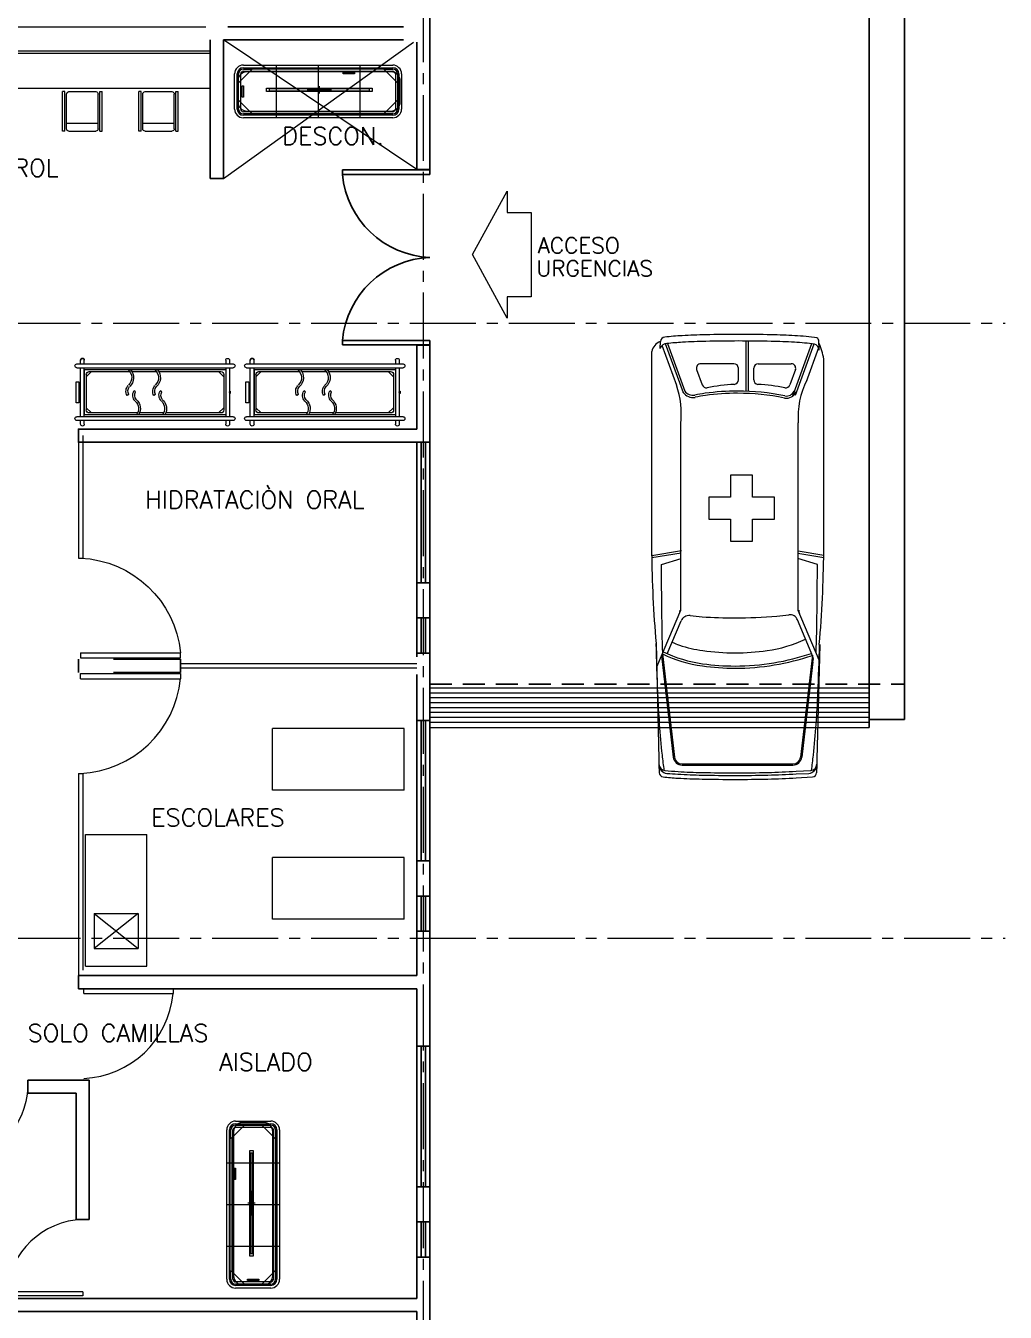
# Model space of a CAD drawing. Header units: millimetres. Extents: x 2523 to 2756, y 378 to 482.
# Drawn here: x 2622.73 to 2633.87, y 459.18 to 473.83 of the extents above; entities that cross this region are included whole.
import ezdxf
from ezdxf.enums import TextEntityAlignment as Align

# ---------------------------------------------------------------- set-up
doc = ezdxf.new("R2010")
doc.units = ezdxf.units.MM
for name, pattern in [('CENTER2', [1.125, 0.75, -0.125, 0.125, -0.125]), ('HIDDEN', [0.375, 0.25, -0.125]), ('OCULTA2', [0.3, 0.2, -0.1])]:
    doc.linetypes.add(name, pattern=pattern)
doc.layers.add('EJES', color=9, linetype='CENTER2', lineweight=0)
doc.layers.add('MOB', color=161, linetype='Continuous', lineweight=15)
doc.styles.add('ROMANS', font='romans.shx')

# ---------------------------------------------------------------- blocks, each defined once
blk = doc.blocks.new('SILLA')
for p, q in [((0, 0.198), (0, 0.225)), ((0, 0.225), (0.45, 0.225)), ((0, 0.198), (0.45, 0.198)), ((0, -0.153), (0, 0.153)), ((0.027, 0.18), (0.423, 0.18)), ((0.09, -0.18), (0.09, 0.18)), ((0.45, 0.198), (0.45, 0.225)), ((0.45, -0.153), (0.45, 0.153)), ((0, -0.198), (0, -0.225)), ((0, -0.198), (0.45, -0.198)), ((0, -0.225), (0.45, -0.225)), ((0.027, -0.18), (0.423, -0.18)), ((0.45, -0.198), (0.45, -0.225))]:
    blk.add_line(p, q)
for centre, start, end in [((0.027, 0.153), 90, 180), ((0.423, 0.153), 0, 90), ((0.027, -0.153), 180, 270), ((0.423, -0.153), 270, 0)]:
    blk.add_arc(centre, 0.027, start, end)
blk = doc.blocks.new('PTA')
for p, q in [((-0.97, 0), (-0.97, 0.97)), ((-0.97, 0.97), (-0.92, 0.97)), ((-0.92, 0), (-0.92, 0.97)), ((-0.92, 0), (-0.97, 0))]:
    blk.add_line(p, q)
blk.add_arc((-1.017, -0.043), 1.018, 2.4261, 84.5431)
blk = doc.blocks.new('A$C66F21F09')
at = {"lineweight": 20}
for p, q in [((0.075, 0.875), (0.075, 0.825)), ((0.125, 0.875), (0.125, 0.825)), ((2.002, 0.825), (2.002, 0.875)), ((2.052, 0.825), (2.052, 0.875)), ((2.102, 0.825), (0.025, 0.825)), ((2.102, 0.775), (0.025, 0.775)), ((0.075, 0.775), (0.075, 0.125)), ((0.125, 0.775), (0.125, 0.125)), ((2.002, 0.75), (0.125, 0.75)), ((0.125, 0.15), (0.125, 0.75)), ((0.15, 0.655), (0.22, 0.725)), ((0.15, 0.215), (0.15, 0.685)), ((0.832, 0.725), (0.19, 0.725)), ((1.179, 0.725), (0.859, 0.725)), ((1.937, 0.725), (1.206, 0.725)), ((1.907, 0.725), (1.977, 0.655)), ((1.977, 0.215), (1.977, 0.685)), ((2.002, 0.125), (2.002, 0.775)), ((2.002, 0.15), (2.002, 0.75)), ((2.052, 0.125), (2.052, 0.775)), ((0.716, 0.481), (0.694, 0.494)), ((0.806, 0.444), (0.785, 0.431)), ((1.071, 0.481), (1.049, 0.494)), ((1.154, 0.444), (1.132, 0.431)), ((2.057, 0.455), (2.052, 0.455)), ((2.052, 0.455), (2.052, 0.445)), ((2.057, 0.445), (2.052, 0.445)), ((0.22, 0.175), (0.15, 0.245)), ((0.19, 0.175), (0.726, 0.175)), ((0.756, 0.175), (1.081, 0.175)), ((1.113, 0.175), (1.937, 0.175)), ((1.977, 0.245), (1.907, 0.175)), ((0.025, 0.125), (2.102, 0.125)), ((0.025, 0.075), (2.102, 0.075)), ((0.075, 0.075), (0.075, 0.025)), ((0.125, 0.15), (2.002, 0.15)), ((0.125, 0.075), (0.125, 0.025)), ((2.002, 0.025), (2.002, 0.075)), ((2.052, 0.025), (2.052, 0.075))]:
    blk.add_line(p, q, dxfattribs=at)
for points in [[(0.018, 0.312), (0.054, 0.312), (0.054, 0.591), (0.018, 0.591)], [(2.063, 0.466), (2.057, 0.466), (2.057, 0.434), (2.063, 0.434)]]:
    blk.add_lwpolyline(points, close=True, dxfattribs=at)
for centre, radius, start, end in [((0.1, 0.875), 0.025, 0, 180), ((2.027, 0.875), 0.025, 0, 180), ((0.025, 0.8), 0.025, 90, 270), ((0.19, 0.685), 0.04, 90, 180), ((0.711, 0.668), 0.134, 312.0332, 37.9594), ((0.711, 0.668), 0.159, 312.0332, 31.1781), ((1.058, 0.668), 0.134, 312.0332, 37.9594), ((1.058, 0.668), 0.159, 312.0332, 31.1781), ((1.937, 0.685), 0.04, 0, 90), ((2.102, 0.8), 0.025, 270, 90), ((0.884, 0.489), 0.116, 137.9692, 210.4107), ((0.884, 0.489), 0.0904, 137.9692, 210.4107), ((1.232, 0.489), 0.116, 137.9692, 210.4107), ((1.232, 0.489), 0.0904, 137.9692, 210.4107), ((0.794, 0.436), 0.116, 149.5893, 222.0308), ((0.621, 0.257), 0.134, 306.659, 47.9668), ((0.794, 0.436), 0.0904, 149.5893, 222.0308), ((0.621, 0.257), 0.159, 317.5325, 47.9668), ((1.149, 0.436), 0.116, 149.5893, 222.0308), ((0.976, 0.257), 0.134, 306.659, 47.9668), ((1.149, 0.436), 0.0904, 149.5893, 222.0308), ((0.976, 0.257), 0.159, 317.8171, 48.2318), ((0.19, 0.215), 0.04, 180, 270), ((1.937, 0.215), 0.04, 270, 0), ((0.025, 0.1), 0.025, 90, 270), ((2.027, 0.025), 0.025, 180, 0), ((2.102, 0.1), 0.025, 270, 90)]:
    blk.add_arc(centre, radius, start, end, dxfattribs=at)
at = {"lineweight": 25}
blk.add_arc((0.1, 0.025), 0.025, 180, 0, dxfattribs=at)

msp = doc.modelspace()

# ---------------------------------------------------------------- linework, layer by layer
for p, q in [((2627.3252, 474.0588), (2627.3252, 473.8151)), ((2625.0252, 473.8151), (2627.0252, 473.8151)), ((2627.3252, 473.8151), (2627.3252, 472.1901)), ((2624.8252, 472.0901), (2624.8252, 473.6651)), ((2627.0252, 473.6651), (2624.9752, 473.6651)), ((2624.9752, 473.6651), (2624.9752, 472.0901)), ((2627.1752, 472.1901), (2627.1752, 473.6401)), ((2627.3252, 472.1901), (2627.1752, 472.1901)), ((2624.9752, 472.0901), (2624.8252, 472.0901)), ((2624.9752, 472.0901), (2624.8252, 472.0901)), ((2627.1752, 470.1901), (2627.3252, 470.1901)), ((2627.1752, 469.2366), (2627.1752, 470.1901)), ((2627.3252, 470.1901), (2627.3252, 469.0901)), ((2627.1752, 469.0866), (2627.1752, 467.4866)), ((2627.1752, 469.0866), (2627.3252, 469.0866)), ((2627.3252, 467.4866), (2627.3252, 469.0866)), ((2627.1752, 467.0866), (2627.1752, 467.4866)), ((2627.1752, 467.4866), (2627.3252, 467.4866)), ((2627.3252, 467.0866), (2627.3252, 467.4866)), ((2627.3252, 467.0866), (2627.1752, 467.0866)), ((2627.1752, 467.0866), (2627.1752, 466.6866)), ((2627.3252, 466.6866), (2627.3252, 467.0866)), ((2624.4868, 466.6168), (2624.4868, 466.4668)), ((2627.1752, 466.6418), (2627.1752, 466.6866)), ((2627.3252, 465.9204), (2627.3252, 466.6866)), ((2627.1752, 465.9204), (2627.1752, 466.4418)), ((2627.1752, 465.9204), (2627.1752, 464.3204)), ((2627.1752, 465.9204), (2627.3252, 465.9204)), ((2627.3252, 464.3204), (2627.3252, 465.9204)), ((2632.3252, 465.9318), (2632.3252, 465.8404)), ((2627.1752, 463.9204), (2627.1752, 464.3204)), ((2627.1752, 464.3204), (2627.3252, 464.3204)), ((2627.3252, 463.9204), (2627.3252, 464.3204)), ((2627.3252, 463.9204), (2627.1752, 463.9204)), ((2627.1752, 463.9204), (2627.1752, 463.5204)), ((2627.3252, 463.5204), (2627.3252, 463.9204)), ((2627.1752, 463.0151), (2627.1752, 463.5204)), ((2627.3252, 462.2107), (2627.3252, 463.5204)), ((2623.3252, 463.0151), (2623.3252, 462.8651)), ((2627.1752, 463.0151), (2623.3252, 463.0151)), ((2623.3252, 462.8651), (2623.3252, 463.0151)), ((2623.3252, 462.8651), (2627.1752, 462.8651)), ((2627.1752, 462.2107), (2627.1752, 462.8651)), ((2627.1752, 462.2107), (2627.1752, 460.6107)), ((2627.1752, 462.2107), (2627.3252, 462.2107)), ((2627.3252, 460.6107), (2627.3252, 462.2107)), ((2622.7502, 461.8251), (2622.7502, 461.6751)), ((2622.7502, 461.8251), (2623.4502, 461.8251)), ((2623.4502, 460.2401), (2623.4502, 461.8251)), ((2622.7502, 461.6751), (2623.3002, 461.6751)), ((2623.3002, 461.6751), (2623.3002, 460.2401)), ((2627.1752, 460.2107), (2627.1752, 460.6107)), ((2627.1752, 460.6107), (2627.3252, 460.6107)), ((2627.3252, 460.2107), (2627.3252, 460.6107)), ((2623.3002, 460.2401), (2623.4502, 460.2401)), ((2627.3252, 460.2107), (2627.1752, 460.2107)), ((2627.1752, 460.2107), (2627.1752, 459.8107)), ((2627.3252, 459.8107), (2627.3252, 460.2107)), ((2627.1752, 459.3401), (2627.1752, 459.8107)), ((2627.1752, 459.8107), (2627.3252, 459.8107)), ((2627.3252, 459.8107), (2627.3252, 456.4793)), ((2627.1752, 459.3401), (2621.8502, 459.3401)), ((2627.1752, 459.1901), (2621.7002, 459.1901)), ((2627.1752, 457.0901), (2627.1752, 459.1901))]:
    msp.add_line(p, q)
at = {"color": 2, "linetype": 'OCULTA2'}
msp.add_line((2632.7252, 466.3318), (2632.7252, 473.9501), dxfattribs=at)
at = {"linetype": 'HIDDEN'}
msp.add_line((2627.3252, 466.3318), (2632.7252, 466.3318), dxfattribs=at)
msp.add_lwpolyline([(2632.3252, 465.9318), (2632.3252, 474.3501), (2632.7252, 474.3501), (2632.7252, 465.9318)], close=True)
for points in [[(2624.8252, 473.6651), (2624.8252, 472.0901)], [(2624.9752, 472.0901), (2624.9752, 473.6651)], [(2624.9752, 473.6651), (2624.9752, 472.0901)], [(2627.1752, 469.0866), (2623.3252, 469.0866), (2623.3252, 469.2366), (2627.1752, 469.2366)], [(2627.2252, 467.4866), (2627.2252, 469.0866)], [(2627.2752, 467.4866), (2627.2752, 469.0866)], [(2627.2252, 466.6866), (2627.2252, 467.0866)], [(2627.2752, 466.6866), (2627.2752, 467.0866)], [(2623.3252, 466.4668), (2623.3252, 466.6168)], [(2623.7252, 466.6168), (2624.4868, 466.6168)], [(2627.1752, 466.6866), (2627.3252, 466.6866)], [(2624.4868, 466.4668), (2623.7252, 466.4668)], [(2627.2252, 464.3204), (2627.2252, 465.9204)], [(2627.2752, 464.3204), (2627.2752, 465.9204)], [(2627.2252, 463.5204), (2627.2252, 463.9204)], [(2627.2752, 463.5204), (2627.2752, 463.9204)], [(2627.1752, 463.5204), (2627.3252, 463.5204)], [(2627.2252, 460.6107), (2627.2252, 462.2107)], [(2627.2752, 460.6107), (2627.2752, 462.2107)], [(2627.2252, 459.8107), (2627.2252, 460.2107)], [(2627.2752, 459.8107), (2627.2752, 460.2107)]]:
    msp.add_lwpolyline(points)
at = {"layer": 'EJES'}
for p, q in [((2627.2502, 482.0389), (2627.2502, 431.5828)), ((2603.4731, 470.4401), (2633.8724, 470.4401)), ((2603.4731, 463.4401), (2633.8724, 463.4401))]:
    msp.add_line(p, q, dxfattribs=at)
at = {"layer": 'MOB'}
for p, q in [((2621.7502, 473.8151), (2624.7752, 473.8151)), ((2624.8252, 473.1151), (2624.8252, 473.6651)), ((2621.7502, 473.5401), (2624.8252, 473.5401)), ((2621.7502, 473.5151), (2624.8252, 473.5151)), ((2625.3028, 473.3341), (2625.1478, 473.1791)), ((2625.2028, 473.3791), (2626.9028, 473.3791)), ((2625.2028, 473.3491), (2626.9028, 473.3491)), ((2625.2028, 473.3341), (2625.3028, 473.3341)), ((2626.8028, 473.3341), (2625.3028, 473.3341)), ((2625.5778, 473.3791), (2625.5778, 472.7791)), ((2626.0528, 473.3791), (2626.0528, 472.7791)), ((2626.5278, 473.3791), (2626.5278, 472.7791)), ((2626.9578, 473.1791), (2626.8028, 473.3341)), ((2626.8028, 473.3341), (2626.9028, 473.3341)), ((2625.1028, 472.8791), (2625.1028, 473.2791)), ((2625.1328, 472.8791), (2625.1328, 473.2791)), ((2625.1478, 473.1791), (2625.1328, 473.1791)), ((2625.1378, 473.1955), (2625.1378, 472.9628)), ((2625.1478, 473.1791), (2625.1478, 473.2791)), ((2625.1478, 472.9791), (2625.1478, 473.1791)), ((2625.1728, 473.2041), (2625.1728, 473.2791)), ((2625.1728, 472.9541), (2625.1728, 473.2041)), ((2625.2028, 473.3091), (2625.2778, 473.3091)), ((2626.8825, 473.3018), (2625.2442, 473.3018)), ((2625.2778, 473.3091), (2626.8278, 473.3091)), ((2626.3397, 473.2796), (2626.3397, 473.2933)), ((2626.3397, 473.2933), (2626.4679, 473.2933)), ((2626.4679, 473.2796), (2626.3397, 473.2796)), ((2626.4679, 473.2933), (2626.4679, 473.2796)), ((2626.8278, 473.3091), (2626.9028, 473.3091)), ((2626.9328, 473.2791), (2626.9328, 473.2041)), ((2626.9328, 473.2041), (2626.9328, 472.9541)), ((2626.9578, 473.2791), (2626.9578, 473.1791)), ((2626.9728, 473.1791), (2626.9578, 473.1791)), ((2626.9578, 473.1791), (2626.9578, 472.9791)), ((2626.9728, 473.2791), (2626.9728, 472.8791)), ((2626.9889, 472.9628), (2626.9889, 473.1955)), ((2627.0028, 473.2791), (2627.0028, 472.8791)), ((2621.7502, 473.1151), (2624.8252, 473.1151)), ((2625.1899, 473.0151), (2625.1899, 473.1432)), ((2625.1899, 473.1432), (2625.2036, 473.1432)), ((2625.2036, 473.1432), (2625.2036, 473.0151)), ((2625.4676, 473.0802), (2625.4676, 473.1152)), ((2625.4676, 473.1152), (2626.6676, 473.1152)), ((2626.6676, 473.0802), (2625.4676, 473.0802)), ((2625.4976, 473.1077), (2625.4976, 473.0877)), ((2626.6376, 473.1077), (2625.4976, 473.1077)), ((2625.4976, 473.0877), (2626.6376, 473.0877)), ((2625.9276, 473.0977), (2626.2076, 473.0977)), ((2626.0676, 473.0575), (2626.0676, 473.138)), ((2626.6376, 473.0877), (2626.6376, 473.1077)), ((2626.6676, 473.1152), (2626.6676, 473.0802)), ((2625.1478, 472.9791), (2625.1328, 472.9791)), ((2625.3028, 472.8241), (2625.1478, 472.9791)), ((2625.1478, 472.8791), (2625.1478, 472.9791)), ((2625.1728, 472.8791), (2625.1728, 472.9541)), ((2625.2036, 473.0151), (2625.1899, 473.0151)), ((2626.9578, 472.9791), (2626.8028, 472.8241)), ((2626.9328, 472.9541), (2626.9328, 472.8791)), ((2626.9728, 472.9791), (2626.9578, 472.9791)), ((2626.9578, 472.9791), (2626.9578, 472.8791)), ((2625.2778, 472.8491), (2625.2028, 472.8491)), ((2625.3028, 472.8241), (2625.2028, 472.8241)), ((2626.9028, 472.8091), (2625.2028, 472.8091)), ((2626.9028, 472.7791), (2625.2028, 472.7791)), ((2625.2442, 472.8564), (2626.8825, 472.8564)), ((2626.8278, 472.8491), (2625.2778, 472.8491)), ((2626.8028, 472.8241), (2625.3028, 472.8241)), ((2626.9028, 472.8241), (2626.8028, 472.8241)), ((2626.9028, 472.8491), (2626.8278, 472.8491)), ((2629.9472, 470.1532), (2629.9501, 470.234)), ((2629.9657, 470.1919), (2630.1309, 469.7376)), ((2630.0033, 470.2085), (2630.2055, 469.6525)), ((2630.0281, 470.2099), (2630.2246, 469.6695)), ((2631.6685, 470.2074), (2631.4522, 469.6126)), ((2631.694, 470.2043), (2631.4807, 469.6179)), ((2631.7472, 470.1604), (2631.6062, 469.7724)), ((2631.7545, 470.1465), (2631.7513, 470.2366)), ((2630.7851, 469.9805), (2630.4079, 469.9805)), ((2631.0607, 469.9805), (2631.4379, 469.9805)), ((2630.3609, 469.9134), (2630.4243, 469.7392)), ((2630.8351, 469.7952), (2630.8351, 469.9305)), ((2631.0107, 469.7952), (2631.0107, 469.9305)), ((2631.4849, 469.9134), (2631.4215, 469.7392)), ((2623.3252, 469.0866), (2623.3252, 467.7668)), ((2623.3752, 469.1616), (2623.3752, 467.7668)), ((2623.3252, 467.7668), (2623.3752, 467.7668)), ((2629.9082, 466.5283), (2630.1806, 467.1751)), ((2630.0261, 466.6795), (2630.183, 467.0521)), ((2631.6825, 466.6482), (2631.5078, 467.0632)), ((2631.7542, 466.6069), (2631.5174, 467.1694)), ((2629.8985, 466.7955), (2629.9354, 465.3206)), ((2631.7614, 466.7843), (2631.7252, 465.3334)), ((2629.9616, 466.6549), (2630.0948, 465.5005)), ((2629.9716, 466.6773), (2630.1072, 465.502)), ((2631.6773, 466.6606), (2631.5436, 465.502)), ((2624.4868, 466.5668), (2627.1752, 466.5668)), ((2624.4868, 466.5168), (2627.1752, 466.5168)), ((2631.6813, 466.5861), (2631.556, 465.5005)), ((2627.3252, 466.2906), (2632.3252, 466.2906)), ((2627.3252, 466.2349), (2632.3252, 466.2349)), ((2627.3252, 466.1793), (2632.3252, 466.1793)), ((2627.3252, 466.1236), (2632.3252, 466.1236)), ((2627.3252, 466.0679), (2632.3252, 466.0679)), ((2627.3252, 466.0122), (2632.3252, 466.0122)), ((2627.3252, 465.9565), (2632.3252, 465.9565)), ((2627.3252, 465.9008), (2629.6088, 465.9008)), ((2627.3252, 465.9008), (2632.3252, 465.9008)), ((2625.533, 465.1276), (2625.533, 465.8276)), ((2627.033, 465.8276), (2625.533, 465.8276)), ((2627.033, 465.1276), (2627.033, 465.8276)), ((2627.3252, 465.8404), (2632.3252, 465.8404)), ((2630.1941, 465.4245), (2631.4567, 465.4245)), ((2623.3252, 465.3168), (2623.3752, 465.3168)), ((2629.9319, 465.4144), (2629.9351, 465.3243)), ((2630.1941, 465.412), (2631.4567, 465.412)), ((2631.7281, 465.4144), (2631.7248, 465.3243)), ((2627.033, 465.1276), (2625.533, 465.1276)), ((2623.4063, 463.1219), (2623.4063, 464.6219)), ((2624.1063, 463.1219), (2624.1063, 464.6219)), ((2625.533, 463.6589), (2625.533, 464.3589)), ((2627.033, 464.3589), (2625.533, 464.3589)), ((2627.033, 463.6589), (2627.033, 464.3589)), ((2623.5063, 463.7219), (2624.0063, 463.3219)), ((2624.0063, 463.7219), (2623.5063, 463.3219)), ((2623.5063, 463.7219), (2623.5063, 463.3219)), ((2623.5063, 463.7219), (2624.0063, 463.7219)), ((2624.0063, 463.7219), (2624.0063, 463.3219)), ((2627.033, 463.6589), (2625.533, 463.6589)), ((2623.5063, 463.3219), (2624.0063, 463.3219)), ((2623.4063, 463.1219), (2624.1063, 463.1219)), ((2625.1145, 461.3582), (2625.5145, 461.3582)), ((2625.1145, 461.3282), (2625.5145, 461.3282)), ((2625.4309, 461.3443), (2625.1982, 461.3443)), ((2625.2145, 461.3282), (2625.2145, 461.3132)), ((2625.4145, 461.3282), (2625.4145, 461.3132)), ((2625.0145, 459.5582), (2625.0145, 461.2582)), ((2625.0445, 459.5582), (2625.0445, 461.2582)), ((2625.2145, 461.3132), (2625.0595, 461.1582)), ((2625.0595, 461.1582), (2625.0595, 461.2582)), ((2625.0845, 461.1832), (2625.0845, 461.2582)), ((2625.0845, 459.6332), (2625.0845, 461.1832)), ((2625.0918, 461.2379), (2625.0918, 459.5996)), ((2625.1145, 461.3132), (2625.2145, 461.3132)), ((2625.1145, 461.2882), (2625.1895, 461.2882)), ((2625.1895, 461.2882), (2625.4395, 461.2882)), ((2625.2145, 461.3132), (2625.4145, 461.3132)), ((2625.4145, 461.3132), (2625.5145, 461.3132)), ((2625.4145, 461.3132), (2625.5695, 461.1582)), ((2625.4395, 461.2882), (2625.5145, 461.2882)), ((2625.5372, 459.5996), (2625.5372, 461.2379)), ((2625.5445, 461.2582), (2625.5445, 461.1832)), ((2625.5445, 461.1832), (2625.5445, 459.6332)), ((2625.5695, 461.2582), (2625.5695, 461.1582)), ((2625.5845, 461.2582), (2625.5845, 459.5582)), ((2625.6145, 461.2582), (2625.6145, 459.5582)), ((2625.0595, 461.1582), (2625.0595, 459.6582)), ((2625.5695, 461.1582), (2625.5695, 459.6582)), ((2625.0145, 460.8832), (2625.6145, 460.8832)), ((2625.2784, 461.023), (2625.3134, 461.023)), ((2625.2784, 459.823), (2625.2784, 461.023)), ((2625.3059, 460.993), (2625.2859, 460.993)), ((2625.2859, 460.993), (2625.2859, 459.853)), ((2625.3059, 459.853), (2625.3059, 460.993)), ((2625.3134, 461.023), (2625.3134, 459.823)), ((2625.1004, 460.8233), (2625.1141, 460.8233)), ((2625.1004, 460.6951), (2625.1004, 460.8233)), ((2625.1141, 460.8233), (2625.1141, 460.6951)), ((2625.1141, 460.6951), (2625.1004, 460.6951)), ((2625.2959, 460.283), (2625.2959, 460.563)), ((2625.0145, 460.4082), (2625.6145, 460.4082)), ((2625.3362, 460.423), (2625.2557, 460.423)), ((2625.0145, 459.9332), (2625.6145, 459.9332)), ((2625.2859, 459.853), (2625.3059, 459.853)), ((2625.3134, 459.823), (2625.2784, 459.823)), ((2625.0595, 459.5582), (2625.0595, 459.6582)), ((2625.0595, 459.6582), (2625.2145, 459.5032)), ((2625.0845, 459.5582), (2625.0845, 459.6332)), ((2625.5695, 459.6582), (2625.4145, 459.5032)), ((2625.5445, 459.6332), (2625.5445, 459.5582)), ((2625.5695, 459.6582), (2625.5695, 459.5582)), ((2625.1895, 459.5282), (2625.1145, 459.5282)), ((2625.2145, 459.5032), (2625.1145, 459.5032)), ((2625.5145, 459.4882), (2625.1145, 459.4882)), ((2625.5145, 459.4582), (2625.1145, 459.4582)), ((2625.4395, 459.5282), (2625.1895, 459.5282)), ((2625.1982, 459.4932), (2625.4309, 459.4932)), ((2625.4145, 459.5032), (2625.2145, 459.5032)), ((2625.2145, 459.5032), (2625.2145, 459.4882)), ((2625.2504, 459.559), (2625.3786, 459.559)), ((2625.2504, 459.5453), (2625.2504, 459.559)), ((2625.3786, 459.5453), (2625.2504, 459.5453)), ((2625.3786, 459.559), (2625.3786, 459.5453)), ((2625.4145, 459.5032), (2625.4145, 459.4882)), ((2625.5145, 459.5032), (2625.4145, 459.5032)), ((2625.5145, 459.5282), (2625.4395, 459.5282))]:
    msp.add_line(p, q, dxfattribs=at)
for points in [[(2624.8252, 473.6651), (2624.8252, 473.1151)], [(2627.1752, 472.1901), (2624.9752, 473.6651)], [(2624.9752, 472.0901), (2627.1403, 473.6401)], [(2629.8492, 467.7939), (2629.8492, 470.1185)], [(2630.9245, 469.6677), (2630.9245, 470.232)], [(2630.9495, 469.667), (2630.9495, 470.232)], [(2631.8073, 467.8382), (2631.8073, 470.0358)], [(2630.1806, 467.1751), (2630.1806, 469.2956)], [(2631.5174, 467.1694), (2631.5174, 469.3063)], [(2631.2478, 468.212), (2631.2478, 468.462), (2630.9978, 468.462), (2630.9978, 468.712), (2630.7478, 468.712), (2630.7478, 468.462), (2630.4978, 468.462), (2630.4978, 468.212), (2630.7478, 468.212), (2630.7478, 467.962), (2630.9978, 467.962), (2630.9978, 468.212), (2631.2478, 468.212)], [(2630.1871, 467.8502), (2629.8492, 467.7939)], [(2630.1853, 467.8246), (2629.8496, 467.7686)], [(2629.9608, 467.6938), (2630.1853, 467.7621)], [(2631.5103, 467.8246), (2631.8065, 467.7752)], [(2631.7347, 467.6938), (2631.5103, 467.7621)], [(2631.5144, 467.8492), (2631.8068, 467.8005)], [(2623.3252, 465.3168), (2623.3252, 463.0151)], [(2623.3752, 465.3168), (2623.3752, 463.0776)], [(2631.4937, 465.3414), (2631.6609, 465.3497)], [(2631.4937, 465.3113), (2631.6374, 465.3173)], [(2631.4937, 465.2663), (2631.6801, 465.2763)], [(2623.4063, 464.6219), (2624.1063, 464.6219)], [(2623.4063, 463.1219), (2624.1063, 463.1219)]]:
    msp.add_lwpolyline(points, dxfattribs=at)
msp.add_lwpolyline([(2628.2064, 470.7414), (2628.2064, 470.5), (2627.8113, 471.2218), (2628.2064, 471.9436), (2628.2064, 471.7022), (2628.4784, 471.7022), (2628.4784, 470.7414)], close=True, dxfattribs=at)
for points in [[(2629.9745, 466.6856, -0.0040837), (2629.9649, 467.158, -0.0023176), (2629.9608, 467.6938, -0.0030455)], [(2631.721, 466.6856, 0.0040837), (2631.7307, 467.158, 0.0023176), (2631.7347, 467.6938, 0.0030455)], [(2629.9924, 465.3507, -0.0093466), (2629.971, 465.5247, -0.0151446), (2629.9192, 466.2299, -0.0061218), (2629.9017, 466.7955, -0.0010817)], [(2631.6679, 465.3508, 0.0093436), (2631.6892, 465.5247, 0.0151446), (2631.741, 466.2299, 0.0060004), (2631.7583, 466.7843, 0.0010817)]]:
    msp.add_lwpolyline(points, format="xyb", dxfattribs=at)
for centre, radius, start, end in [((2625.2028, 473.2791), 0.1, 90, 180), ((2625.2028, 473.2791), 0.07, 90, 180), ((2625.2028, 473.2791), 0.055, 90, 180), ((2626.9028, 473.2791), 0.1, 0, 90), ((2626.9028, 473.2791), 0.07, 0, 90), ((2626.9028, 473.2791), 0.055, 0, 90), ((2625.2442, 473.1955), 0.1064, 90, 180), ((2625.2028, 473.2791), 0.03, 90, 180), ((2626.8825, 473.1955), 0.1064, 0, 90), ((2626.9028, 473.2791), 0.03, 0, 90), ((2625.2442, 472.9628), 0.1064, 180, 270), ((2626.8825, 472.9628), 0.1064, 270, 0), ((2625.2028, 472.8791), 0.1, 180, 270), ((2625.2028, 472.8791), 0.07, 180, 270), ((2625.2028, 472.8791), 0.055, 180, 270), ((2625.2028, 472.8791), 0.03, 180, 270), ((2626.9028, 472.8791), 0.055, 270, 0), ((2626.9028, 472.8791), 0.1, 270, 0), ((2626.9028, 472.8791), 0.07, 270, 0), ((2626.9028, 472.8791), 0.03, 270, 0), ((2630, 470.232), 0.05, 92.82219, 177.95172), ((2630.3823, 466.9541), 3.35, 93.17983, 96.59634), ((2630.6513, 462.1131), 8.1985, 91.31825, 93.17983), ((2630.837, 454.0396), 16.2741, 90, 91.31825), ((2630.837, 454.0396), 16.2741, 88.68175, 90), ((2631.0228, 462.1131), 8.1985, 86.82017, 88.68175), ((2631.2918, 466.9541), 3.35, 82.44806, 86.82017), ((2631.7013, 470.2348), 0.05, 2.04828, 54.68483), ((2630.0127, 470.0785), 0.1683, 112.98466, 166.23738), ((2630.0198, 470.1343), 0.075, 87.86591, 165.40379), ((2630.3823, 466.9541), 3.275, 93.17983, 96.30641), ((2630.6513, 462.1131), 8.1235, 91.31825, 93.17983), ((2630.837, 454.0396), 16.1991, 90, 91.31825), ((2630.837, 454.0396), 16.1991, 88.68175, 90), ((2631.0228, 462.1131), 8.1235, 86.82017, 88.68175), ((2631.2918, 466.9541), 3.275, 82.79473, 86.82017), ((2631.6798, 470.1317), 0.075, 1.4321, 73.89227), ((2630.9921, 469.8878), 0.8285, 10.1114, 23.53052), ((2630.4079, 469.9305), 0.05, 90, 199.98311), ((2630.7851, 469.9305), 0.05, 0, 90), ((2631.0607, 469.9305), 0.05, 90, 180), ((2631.4379, 469.9305), 0.05, 340.01689, 90), ((2629.1465, 469.4025), 1.0396, 354.09954, 18.83871), ((2630.3226, 469.7434), 0.1228, 217.02281, 278.15478), ((2630.4713, 469.7562), 0.05, 199.98311, 280.36838), ((2630.8265, 466.9728), 2.6956, 90, 97.86119), ((2630.9654, 467.0555), 2.6956, 93.76424, 100.36838), ((2630.7851, 469.7952), 0.05, 273.76424, 0), ((2630.8265, 466.9728), 2.6956, 78.4947, 90), ((2631.0607, 469.7952), 0.05, 180, 266.23576), ((2630.8804, 467.0555), 2.6956, 79.63162, 86.23576), ((2631.3818, 469.7109), 0.0983, 259.69703, 335.10214), ((2631.3746, 469.7562), 0.05, 259.63162, 340.01689), ((2632.4253, 469.3784), 0.9108, 152.9434, 184.5389), ((2630.3226, 469.7434), 0.1478, 217.02281, 278.15478), ((2630.6619, 468.1652), 1.4918, 97.86119, 102.45889), ((2630.6619, 468.1652), 1.4668, 97.86119, 102.45889), ((2630.8265, 466.9728), 2.6706, 90, 97.86119), ((2630.8265, 466.9728), 2.6706, 78.4947, 90), ((2631.3818, 469.7109), 0.1233, 259.69703, 335.10214), ((2643.7347, 467.9824), 13.8867, 180.58229, 184.89791), ((2617.9213, 467.9824), 13.8867, 355.05244, 359.41771), ((2630.0731, 467.1775), 0.1, 337.16635, 358.80651), ((2631.6225, 467.1775), 0.1, 181.19349, 202.83365), ((2630.2752, 467.0133), 0.1, 83.26732, 157.16635), ((2630.6157, 469.8972), 2.8039, 263.26732, 266.0749), ((2630.7978, 472.5512), 5.4641, 266.0749, 270), ((2630.7978, 472.5512), 5.4641, 270, 274.99884), ((2631.0799, 469.9054), 2.8039, 273.9251, 276.73268), ((2631.4235, 467.0316), 0.0905, 20.33395, 99.47898), ((2630.3878, 467.4404), 0.6998, 244.04762, 251.45802), ((2630.6344, 468.1755), 1.4752, 251.45802, 262.09044), ((2630.9611, 468.1755), 1.4752, 277.90956, 295.63932), ((2630.6331, 468.0422), 1.5168, 244.12053, 262.13881), ((2630.6331, 468.0422), 1.4918, 244.0009, 262.13881), ((2630.7978, 469.3513), 2.6622, 262.09044, 270), ((2630.7978, 469.3513), 2.6622, 270, 277.90956), ((2630.7978, 469.2346), 2.6956, 270, 288.82945), ((2630.7978, 469.2346), 2.7206, 270, 288.8663), ((2631.6159, 466.619), 0.0732, 333.30752, 24.82193), ((2630.7978, 469.2346), 2.7206, 262.13881, 270), ((2630.7978, 469.2346), 2.6956, 262.13881, 270), ((2630.0066, 465.4243), 0.075, 181.4321, 264.17719), ((2630.1941, 465.512), 0.1, 186.58194, 270), ((2630.1941, 465.512), 0.0875, 186.58194, 270), ((2631.4567, 465.512), 0.0875, 270, 353.41806), ((2631.4567, 465.512), 0.1, 270, 353.41806), ((2631.6533, 465.4243), 0.075, 275.82281, 358.5679), ((2630.0318, 465.4169), 0.1, 181.4321, 264.63887), ((2629.9851, 465.326), 0.05, 182.04828, 263.97753), ((2630.3313, 468.6078), 3.35, 263.97753, 266.82017), ((2630.3313, 468.6078), 3.275, 264.17719, 266.82017), ((2630.3313, 468.6078), 3.305, 264.63887, 266.82017), ((2630.612, 473.4483), 8.1535, 266.73619, 268.68175), ((2630.612, 473.448), 8.1235, 266.73696, 268.68175), ((2630.7978, 481.5223), 16.2291, 268.68175, 270), ((2630.7978, 481.5223), 16.1991, 268.68175, 270), ((2630.7978, 481.5223), 16.1991, 270, 271.31825), ((2630.7978, 481.5223), 16.2291, 270, 271.31825), ((2630.9835, 473.4489), 8.1235, 271.31825, 273.60085), ((2630.9835, 473.4489), 8.1535, 271.31825, 273.58758), ((2631.6281, 465.4169), 0.1, 275.36113, 358.5679), ((2631.6749, 465.326), 0.05, 276.02247, 357.95172), ((2630.612, 473.4483), 8.1985, 266.74277, 268.68175), ((2630.7978, 481.5223), 16.2741, 268.68175, 270), ((2630.7978, 481.5223), 16.2741, 270, 271.31825), ((2630.9835, 473.4489), 8.1985, 271.31825, 273.56787), ((2625.1145, 461.2582), 0.1, 90, 180), ((2625.1145, 461.2582), 0.07, 90, 180), ((2625.1982, 461.2379), 0.1064, 90, 180), ((2625.4309, 461.2379), 0.1064, 0, 90), ((2625.5145, 461.2582), 0.1, 0, 90), ((2625.5145, 461.2582), 0.07, 0, 90), ((2625.1145, 461.2582), 0.055, 90, 180), ((2625.1145, 461.2582), 0.03, 90, 180), ((2625.5145, 461.2582), 0.055, 0, 90), ((2625.5145, 461.2582), 0.03, 0, 90), ((2625.1982, 459.5996), 0.1064, 180, 270), ((2625.4309, 459.5996), 0.1064, 270, 0), ((2625.1145, 459.5582), 0.1, 180, 270), ((2625.1145, 459.5582), 0.07, 180, 270), ((2625.1145, 459.5582), 0.055, 180, 270), ((2625.1145, 459.5582), 0.03, 180, 270), ((2625.5145, 459.5582), 0.055, 270, 0), ((2625.5145, 459.5582), 0.1, 270, 0), ((2625.5145, 459.5582), 0.07, 270, 0), ((2625.5145, 459.5582), 0.03, 270, 0)]:
    msp.add_arc(centre, radius, start, end, dxfattribs=at)

# ---------------------------------------------------------------- block references
at = {"rotation": 270}
for xscale, yscale, zscale in [(1.026269270841169, -1.026269270841112, 1.026269270841169), (-1.026269270841169, -1.026269270841169, 1.026269270947364)]:
    msp.add_blockref('PTA', (2627.3252, 471.1901), dxfattribs=dict(at, xscale=xscale, yscale=yscale, zscale=zscale))
at = {"layer": 'MOB', "xscale": -1, "rotation": 270}
for p in [(2623.3709, 472.6271), (2624.2373, 472.6271)]:
    msp.add_blockref('SILLA', p, dxfattribs=at)
at = {"layer": 'MOB'}
for name, p, xscale, yscale, zscale, rotation in [('A$C66F21F09', (2623.2858, 470.0412), -0.8573750001378357, 0.8573750001378357, 0.8573749999999999, 180), ('A$C66F21F09', (2625.2173, 470.0412), -0.8573750001378357, 0.8573750001378357, 0.8573749999999999, 180), ('PTA', (2623.3502, 467.7668), 1.171732007525861, -1.171732007525861, 1.171732007525861, 90), ('PTA', (2623.3502, 465.3168), -1.171732007525861, -1.171732007525861, 1.171732007493276, 90), ('PTA', (2623.3863, 461.8453), -1.049335949588567, -1.049335949588567, 1.049335949545304, 90), ('PTA', (2623.3752, 460.2401), -0.8982122540473938, -0.8982122540473938, 0.8982122540418813, 270)]:
    msp.add_blockref(name, p, dxfattribs=dict(at, xscale=xscale, yscale=yscale, zscale=zscale, rotation=rotation))
at = {"layer": 'MOB', "xscale": 0.8982122540473938, "yscale": -0.8982122540473938, "zscale": 0.8982122540473938}
msp.add_blockref('PTA', (2622.7502, 461.7501), dxfattribs=at)

# ---------------------------------------------------------------- texts
at = {"style": 'ROMANS'}
for s, p in [('DESCON.', (2626.2246, 472.5725)), ('CONTROL', (2622.4949, 472.2092)), ('HIDRATACIÒN ORAL', (2625.3339, 468.465)), ('ESCOLARES', (2624.9139, 464.8148)), ('SOLO CAMILLAS', (2623.7772, 462.3619)), ('AISLADO', (2625.4599, 462.0322))]:
    msp.add_text(s, height=0.2, dxfattribs=at).set_placement(p, align=Align.MIDDLE)
for s, p in [('ACCESO', (2628.5523, 471.2374)), ('URGENCIAS', (2628.5377, 470.9753))]:
    msp.add_text(s, height=0.18, dxfattribs=at).set_placement(p)

doc.saveas('drawing.dxf')
